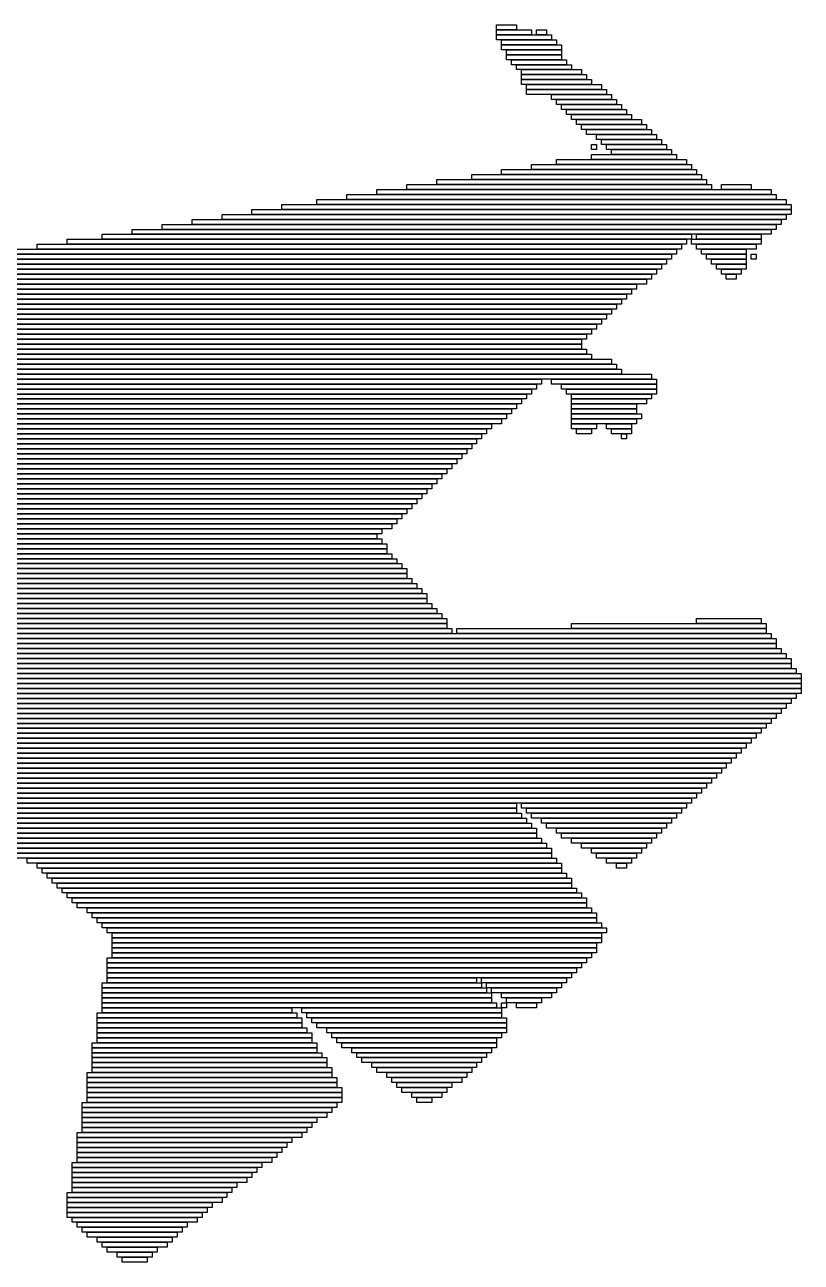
# Model space of a CAD drawing. Extents: x 348 to 675, y 361 to 663.
# Drawn here: x 519.5 to 675, y 361 to 609 of the extents above; entities that cross this region are included whole.
import ezdxf

# ---------------------------------------------------------------- set-up
doc = ezdxf.new("R2010")
doc.units = 0

msp = doc.modelspace()

# ---------------------------------------------------------------- linework, layer by layer
for p, q in [((614, 609), (618, 609)), ((614, 608), (614, 609)), ((618, 608), (614, 608)), ((614, 608), (621, 608)), ((614, 607), (614, 608)), ((618, 609), (618, 608)), ((621, 608), (621, 607)), ((622, 608), (624, 608)), ((622, 607), (622, 608)), ((624, 608), (624, 607)), ((621, 607), (614, 607)), ((614, 607), (625, 607)), ((614, 606), (614, 607)), ((625, 606), (614, 606)), ((615, 606), (626, 606)), ((615, 605), (615, 606)), ((624, 607), (622, 607)), ((625, 607), (625, 606)), ((626, 606), (626, 605)), ((626, 605), (615, 605)), ((615, 605), (627, 605)), ((615, 604), (615, 605)), ((627, 604), (615, 604)), ((616, 604), (627, 604)), ((616, 603), (616, 604)), ((627, 603), (616, 603)), ((616, 603), (627, 603)), ((616, 602), (616, 603)), ((627, 605), (627, 604)), ((627, 604), (627, 603)), ((627, 603), (627, 602)), ((627, 602), (616, 602)), ((617, 602), (628, 602)), ((617, 601), (617, 602)), ((628, 601), (617, 601)), ((618, 601), (629, 601)), ((618, 600), (618, 601)), ((628, 602), (628, 601)), ((629, 601), (629, 600)), ((629, 600), (618, 600)), ((619, 600), (631, 600)), ((619, 599), (619, 600)), ((631, 599), (619, 599)), ((619, 599), (632, 599)), ((619, 598), (619, 599)), ((632, 598), (619, 598)), ((619, 598), (633, 598)), ((619, 597), (619, 598)), ((631, 600), (631, 599)), ((632, 599), (632, 598)), ((633, 598), (633, 597)), ((633, 597), (619, 597)), ((620, 597), (635, 597)), ((620, 596), (620, 597)), ((635, 596), (620, 596)), ((620, 596), (636, 596)), ((620, 595), (620, 596)), ((635, 597), (635, 596)), ((636, 596), (636, 595)), ((636, 595), (620, 595)), ((625, 595), (637, 595)), ((625, 594), (625, 595)), ((637, 594), (625, 594)), ((626, 594), (638, 594)), ((626, 593), (626, 594)), ((638, 593), (626, 593)), ((627, 593), (639, 593)), ((627, 592), (627, 593)), ((637, 595), (637, 594)), ((638, 594), (638, 593)), ((639, 593), (639, 592)), ((639, 592), (627, 592)), ((628, 592), (640, 592)), ((628, 591), (628, 592)), ((640, 591), (628, 591)), ((629, 591), (641, 591)), ((629, 590), (629, 591)), ((640, 592), (640, 591)), ((641, 591), (641, 590)), ((641, 590), (629, 590)), ((630, 590), (643, 590)), ((630, 589), (630, 590)), ((643, 589), (630, 589)), ((631, 589), (644, 589)), ((631, 588), (631, 589)), ((644, 588), (631, 588)), ((632, 588), (645, 588)), ((632, 587), (632, 588)), ((643, 590), (643, 589)), ((644, 589), (644, 588)), ((645, 588), (645, 587)), ((645, 587), (632, 587)), ((634, 587), (646, 587)), ((634, 586), (634, 587)), ((646, 586), (634, 586)), ((635, 586), (647, 586)), ((635, 585), (635, 586)), ((646, 587), (646, 586)), ((647, 586), (647, 585)), ((633, 585), (634, 585)), ((633, 584), (633, 585)), ((634, 584), (633, 584)), ((633, 583), (650, 583)), ((633, 582), (633, 583)), ((634, 585), (634, 584)), ((647, 585), (635, 585)), ((636, 585), (648, 585)), ((636, 584), (636, 585)), ((648, 584), (636, 584)), ((637, 584), (649, 584)), ((637, 583), (637, 584)), ((649, 583), (637, 583)), ((648, 585), (648, 584)), ((649, 584), (649, 583)), ((650, 583), (650, 582)), ((621, 581), (653, 581)), ((621, 580), (621, 581)), ((626, 582), (652, 582)), ((626, 581), (626, 582)), ((652, 581), (626, 581)), ((650, 582), (633, 582)), ((652, 582), (652, 581)), ((653, 581), (653, 580)), ((602, 578), (656, 578)), ((602, 577), (602, 578)), ((609, 579), (655, 579)), ((609, 578), (609, 579)), ((655, 578), (609, 578)), ((615, 580), (654, 580)), ((615, 579), (615, 580)), ((654, 579), (615, 579)), ((653, 580), (621, 580)), ((654, 580), (654, 579)), ((655, 579), (655, 578)), ((656, 578), (656, 577)), ((590, 576), (669, 576)), ((590, 575), (590, 576)), ((596, 577), (657, 577)), ((596, 576), (596, 577)), ((657, 576), (596, 576)), ((656, 577), (602, 577)), ((657, 577), (657, 576)), ((659, 577), (665, 577)), ((659, 576), (659, 577)), ((665, 576), (659, 576)), ((665, 577), (665, 576)), ((669, 576), (669, 575)), ((571, 573), (673, 573)), ((571, 572), (571, 573)), ((578, 574), (672, 574)), ((578, 573), (578, 574)), ((672, 573), (578, 573)), ((584, 575), (670, 575)), ((584, 574), (584, 575)), ((670, 574), (584, 574)), ((669, 575), (590, 575)), ((670, 575), (670, 574)), ((672, 574), (672, 573)), ((673, 573), (673, 572)), ((559, 571), (672, 571)), ((559, 570), (559, 571)), ((565, 572), (673, 572)), ((565, 571), (565, 572)), ((673, 571), (565, 571)), ((673, 572), (571, 572)), ((672, 571), (672, 570)), ((673, 572), (673, 571)), ((541, 568), (669, 568)), ((541, 567), (541, 568)), ((547, 569), (670, 569)), ((547, 568), (547, 569)), ((670, 568), (547, 568)), ((553, 570), (671, 570)), ((553, 569), (553, 570)), ((671, 569), (553, 569)), ((672, 570), (559, 570)), ((669, 568), (669, 567)), ((670, 569), (670, 568)), ((671, 570), (671, 569)), ((528, 566), (652, 566)), ((528, 565), (528, 566)), ((535, 567), (653, 567)), ((535, 566), (535, 567)), ((653, 566), (535, 566)), ((669, 567), (541, 567)), ((652, 566), (652, 565)), ((653, 567), (653, 566)), ((653, 566), (667, 566)), ((653, 565), (653, 566)), ((654, 567), (667, 567)), ((654, 566), (654, 567)), ((667, 566), (654, 566)), ((667, 567), (667, 566)), ((667, 566), (667, 565)), ((421, 564), (650, 564)), ((650, 563), (421, 563)), ((422, 563), (649, 563)), ((522, 565), (651, 565)), ((522, 564), (522, 565)), ((651, 564), (522, 564)), ((652, 565), (528, 565)), ((649, 563), (649, 562)), ((650, 564), (650, 563)), ((651, 565), (651, 564)), ((667, 565), (653, 565)), ((654, 565), (666, 565)), ((654, 564), (654, 565)), ((666, 564), (654, 564)), ((655, 564), (664, 564)), ((655, 563), (655, 564)), ((664, 563), (655, 563)), ((656, 563), (664, 563)), ((656, 562), (656, 563)), ((664, 564), (664, 563)), ((664, 563), (664, 562)), ((665, 563), (666, 563)), ((665, 562), (665, 563)), ((666, 565), (666, 564)), ((666, 563), (666, 562)), ((649, 562), (422, 562)), ((423, 562), (648, 562)), ((648, 561), (423, 561)), ((423, 561), (647, 561)), ((647, 561), (647, 560)), ((648, 562), (648, 561)), ((664, 562), (656, 562)), ((657, 562), (664, 562)), ((657, 561), (657, 562)), ((664, 561), (657, 561)), ((658, 561), (664, 561)), ((658, 560), (658, 561)), ((664, 562), (664, 561)), ((664, 561), (664, 560)), ((666, 562), (665, 562)), ((647, 560), (423, 560)), ((424, 560), (646, 560)), ((646, 559), (424, 559)), ((425, 559), (645, 559)), ((645, 558), (425, 558)), ((426, 558), (644, 558)), ((644, 558), (644, 557)), ((645, 559), (645, 558)), ((646, 560), (646, 559)), ((664, 560), (658, 560)), ((659, 560), (663, 560)), ((659, 559), (659, 560)), ((663, 559), (659, 559)), ((660, 559), (662, 559)), ((660, 558), (660, 559)), ((662, 558), (660, 558)), ((662, 559), (662, 558)), ((663, 560), (663, 559)), ((644, 557), (426, 557)), ((426, 557), (642, 557)), ((642, 556), (426, 556)), ((427, 556), (641, 556)), ((641, 556), (641, 555)), ((642, 557), (642, 556)), ((641, 555), (427, 555)), ((428, 555), (640, 555)), ((640, 554), (428, 554)), ((429, 554), (639, 554)), ((639, 554), (639, 553)), ((640, 555), (640, 554)), ((639, 553), (429, 553)), ((429, 553), (638, 553)), ((638, 552), (429, 552)), ((430, 552), (637, 552)), ((637, 551), (430, 551)), ((431, 551), (636, 551)), ((636, 551), (636, 550)), ((637, 552), (637, 551)), ((638, 553), (638, 552)), ((636, 550), (431, 550)), ((431, 550), (635, 550)), ((635, 549), (431, 549)), ((432, 549), (634, 549)), ((634, 549), (634, 548)), ((635, 550), (635, 549)), ((634, 548), (432, 548)), ((433, 548), (633, 548)), ((633, 547), (433, 547)), ((433, 547), (632, 547)), ((632, 546), (433, 546)), ((434, 546), (631, 546)), ((631, 546), (631, 545)), ((632, 547), (632, 546)), ((633, 548), (633, 547)), ((631, 545), (434, 545)), ((435, 545), (631, 545)), ((631, 544), (435, 544)), ((435, 544), (632, 544)), ((631, 545), (631, 544)), ((632, 544), (632, 543)), ((632, 543), (435, 543)), ((436, 543), (633, 543)), ((633, 542), (436, 542)), ((437, 542), (637, 542)), ((637, 541), (437, 541)), ((438, 541), (638, 541)), ((633, 543), (633, 542)), ((637, 542), (637, 541)), ((638, 541), (638, 540)), ((638, 540), (438, 540)), ((438, 540), (639, 540)), ((639, 539), (438, 539)), ((439, 539), (645, 539)), ((639, 540), (639, 539)), ((645, 539), (645, 538)), ((645, 538), (439, 538)), ((439, 538), (623, 538)), ((623, 537), (439, 537)), ((440, 537), (622, 537)), ((622, 536), (440, 536)), ((441, 536), (621, 536)), ((621, 536), (621, 535)), ((622, 537), (622, 536)), ((623, 538), (623, 537)), ((625, 538), (646, 538)), ((625, 537), (625, 538)), ((646, 537), (625, 537)), ((627, 537), (646, 537)), ((627, 536), (627, 537)), ((646, 536), (627, 536)), ((628, 536), (646, 536)), ((628, 535), (628, 536)), ((646, 538), (646, 537)), ((646, 537), (646, 536)), ((646, 536), (646, 535)), ((621, 535), (441, 535)), ((441, 535), (620, 535)), ((620, 534), (441, 534)), ((442, 534), (619, 534)), ((619, 534), (619, 533)), ((620, 535), (620, 534)), ((646, 535), (628, 535)), ((629, 535), (645, 535)), ((629, 534), (629, 535)), ((645, 534), (629, 534)), ((629, 534), (644, 534)), ((629, 533), (629, 534)), ((644, 534), (644, 533)), ((645, 535), (645, 534)), ((619, 533), (442, 533)), ((442, 533), (618, 533)), ((618, 532), (442, 532)), ((443, 532), (617, 532)), ((617, 531), (443, 531)), ((444, 531), (616, 531)), ((616, 531), (616, 530)), ((617, 532), (617, 531)), ((618, 533), (618, 532)), ((644, 533), (629, 533)), ((629, 533), (642, 533)), ((629, 532), (629, 533)), ((642, 532), (629, 532)), ((629, 532), (642, 532)), ((629, 531), (629, 532)), ((642, 531), (629, 531)), ((629, 531), (643, 531)), ((629, 530), (629, 531)), ((642, 533), (642, 532)), ((642, 532), (642, 531)), ((643, 531), (643, 530)), ((616, 530), (444, 530)), ((444, 530), (615, 530)), ((615, 529), (444, 529)), ((445, 529), (613, 529)), ((613, 529), (613, 528)), ((615, 530), (615, 529)), ((643, 530), (629, 530)), ((629, 530), (642, 530)), ((629, 529), (629, 530)), ((642, 529), (629, 529)), ((629, 529), (634, 529)), ((629, 528), (629, 529)), ((634, 529), (634, 528)), ((636, 529), (641, 529)), ((636, 528), (636, 529)), ((641, 529), (641, 528)), ((642, 530), (642, 529)), ((613, 528), (445, 528)), ((445, 528), (612, 528)), ((612, 527), (445, 527)), ((446, 527), (611, 527)), ((611, 526), (446, 526)), ((447, 526), (610, 526)), ((610, 526), (610, 525)), ((611, 527), (611, 526)), ((612, 528), (612, 527)), ((634, 528), (629, 528)), ((630, 528), (633, 528)), ((630, 527), (630, 528)), ((633, 527), (630, 527)), ((633, 528), (633, 527)), ((641, 528), (636, 528)), ((637, 528), (641, 528)), ((637, 527), (637, 528)), ((641, 527), (637, 527)), ((639, 527), (640, 527)), ((639, 526), (639, 527)), ((640, 526), (639, 526)), ((640, 527), (640, 526)), ((641, 528), (641, 527)), ((610, 525), (447, 525)), ((447, 525), (609, 525)), ((609, 524), (447, 524)), ((448, 524), (608, 524)), ((608, 524), (608, 523)), ((609, 525), (609, 524)), ((608, 523), (448, 523)), ((448, 523), (607, 523)), ((607, 522), (448, 522)), ((449, 522), (606, 522)), ((606, 521), (449, 521)), ((449, 521), (605, 521)), ((605, 521), (605, 520)), ((606, 522), (606, 521)), ((607, 523), (607, 522)), ((605, 520), (449, 520)), ((450, 520), (604, 520)), ((604, 519), (450, 519)), ((450, 519), (603, 519)), ((603, 519), (603, 518)), ((604, 520), (604, 519)), ((603, 518), (450, 518)), ((451, 518), (602, 518)), ((602, 517), (451, 517)), ((452, 517), (601, 517)), ((601, 516), (452, 516)), ((453, 516), (600, 516)), ((600, 516), (600, 515)), ((601, 517), (601, 516)), ((602, 518), (602, 517)), ((600, 515), (453, 515)), ((454, 515), (599, 515)), ((599, 514), (454, 514)), ((454, 514), (598, 514)), ((598, 514), (598, 513)), ((599, 515), (599, 514)), ((598, 513), (454, 513)), ((455, 513), (597, 513)), ((597, 512), (455, 512)), ((456, 512), (596, 512)), ((596, 511), (456, 511)), ((457, 511), (595, 511)), ((595, 511), (595, 510)), ((596, 512), (596, 511)), ((597, 513), (597, 512)), ((595, 510), (457, 510)), ((457, 510), (594, 510)), ((594, 509), (457, 509)), ((457, 509), (593, 509)), ((593, 509), (593, 508)), ((594, 510), (594, 509)), ((456, 508), (591, 508)), ((591, 507), (456, 507)), ((456, 507), (590, 507)), ((590, 506), (456, 506)), ((456, 506), (591, 506)), ((593, 508), (457, 508)), ((590, 507), (590, 506)), ((591, 508), (591, 507)), ((591, 506), (591, 505)), ((455, 504), (592, 504)), ((591, 505), (456, 505)), ((456, 505), (592, 505)), ((592, 504), (456, 504)), ((592, 505), (592, 504)), ((592, 504), (592, 503)), ((454, 501), (595, 501)), ((592, 503), (455, 503)), ((455, 503), (593, 503)), ((593, 502), (455, 502)), ((455, 502), (594, 502)), ((594, 501), (455, 501)), ((593, 503), (593, 502)), ((594, 502), (594, 501)), ((595, 501), (595, 500)), ((595, 500), (454, 500)), ((454, 500), (596, 500)), ((596, 499), (454, 499)), ((454, 499), (596, 499)), ((596, 500), (596, 499)), ((596, 499), (596, 498)), ((453, 496), (599, 496)), ((596, 498), (454, 498)), ((454, 498), (597, 498)), ((597, 497), (454, 497)), ((454, 497), (598, 497)), ((598, 496), (454, 496)), ((597, 498), (597, 497)), ((598, 497), (598, 496)), ((599, 496), (599, 495)), ((599, 495), (453, 495)), ((453, 495), (600, 495)), ((600, 494), (453, 494)), ((453, 494), (600, 494)), ((600, 495), (600, 494)), ((600, 494), (600, 493)), ((452, 492), (602, 492)), ((600, 493), (453, 493)), ((453, 493), (601, 493)), ((601, 492), (453, 492)), ((601, 493), (601, 492)), ((602, 492), (602, 491)), ((602, 491), (452, 491)), ((452, 491), (603, 491)), ((603, 490), (452, 490)), ((452, 490), (604, 490)), ((604, 489), (452, 489)), ((452, 489), (604, 489)), ((603, 491), (603, 490)), ((604, 490), (604, 489)), ((604, 489), (604, 488)), ((629, 489), (668, 489)), ((629, 488), (629, 489)), ((654, 490), (667, 490)), ((654, 489), (654, 490)), ((667, 489), (654, 489)), ((667, 490), (667, 489)), ((668, 489), (668, 488)), ((451, 488), (605, 488)), ((605, 487), (451, 487)), ((451, 487), (669, 487)), ((604, 488), (452, 488)), ((605, 488), (605, 487)), ((606, 488), (668, 488)), ((606, 487), (606, 488)), ((668, 487), (606, 487)), ((668, 488), (629, 488)), ((668, 488), (668, 487)), ((669, 487), (669, 486)), ((450, 484), (671, 484)), ((669, 486), (451, 486)), ((451, 486), (670, 486)), ((670, 485), (451, 485)), ((451, 485), (670, 485)), ((670, 484), (451, 484)), ((670, 486), (670, 485)), ((670, 485), (670, 484)), ((671, 484), (671, 483)), ((671, 483), (450, 483)), ((450, 483), (672, 483)), ((672, 482), (450, 482)), ((450, 482), (673, 482)), ((672, 483), (672, 482)), ((673, 482), (673, 481)), ((449, 480), (674, 480)), ((674, 479), (449, 479)), ((449, 479), (675, 479)), ((673, 481), (450, 481)), ((450, 481), (673, 481)), ((673, 480), (450, 480)), ((673, 481), (673, 480)), ((674, 480), (674, 479)), ((675, 479), (675, 478)), ((675, 478), (449, 478)), ((449, 478), (675, 478)), ((675, 477), (449, 477)), ((449, 477), (675, 477)), ((675, 478), (675, 477)), ((675, 477), (675, 476)), ((448, 476), (675, 476)), ((675, 475), (448, 475)), ((448, 475), (674, 475)), ((674, 474), (448, 474)), ((448, 474), (673, 474)), ((675, 476), (449, 476)), ((673, 474), (673, 473)), ((674, 475), (674, 474)), ((675, 476), (675, 475)), ((447, 472), (671, 472)), ((673, 473), (448, 473)), ((448, 473), (672, 473)), ((672, 472), (448, 472)), ((671, 472), (671, 471)), ((672, 473), (672, 472)), ((671, 471), (447, 471)), ((447, 471), (670, 471)), ((670, 470), (447, 470)), ((447, 470), (669, 470)), ((669, 469), (447, 469)), ((447, 469), (668, 469)), ((668, 469), (668, 468)), ((669, 470), (669, 469)), ((670, 471), (670, 470)), ((446, 468), (667, 468)), ((667, 467), (446, 467)), ((446, 467), (666, 467)), ((668, 468), (447, 468)), ((666, 467), (666, 466)), ((667, 468), (667, 467)), ((445, 464), (663, 464)), ((666, 466), (446, 466)), ((446, 466), (665, 466)), ((665, 465), (446, 465)), ((446, 465), (664, 465)), ((664, 464), (446, 464)), ((663, 464), (663, 463)), ((664, 465), (664, 464)), ((665, 466), (665, 465)), ((663, 463), (445, 463)), ((445, 463), (662, 463)), ((662, 462), (445, 462)), ((445, 462), (661, 462)), ((661, 462), (661, 461)), ((662, 463), (662, 462)), ((444, 460), (659, 460)), ((659, 459), (444, 459)), ((444, 459), (658, 459)), ((661, 461), (445, 461)), ((445, 461), (660, 461)), ((660, 460), (445, 460)), ((658, 459), (658, 458)), ((659, 460), (659, 459)), ((660, 461), (660, 460)), ((658, 458), (444, 458)), ((444, 458), (657, 458)), ((657, 457), (444, 457)), ((444, 457), (656, 457)), ((656, 457), (656, 456)), ((657, 458), (657, 457)), ((443, 456), (655, 456)), ((655, 455), (443, 455)), ((443, 455), (654, 455)), ((654, 454), (443, 454)), ((443, 454), (653, 454)), ((656, 456), (444, 456)), ((653, 454), (653, 453)), ((654, 455), (654, 454)), ((655, 456), (655, 455)), ((442, 452), (618, 452)), ((653, 453), (443, 453)), ((443, 453), (618, 453)), ((618, 452), (443, 452)), ((618, 453), (618, 452)), ((618, 452), (618, 451)), ((619, 453), (652, 453)), ((619, 452), (619, 453)), ((652, 452), (619, 452)), ((620, 452), (651, 452)), ((620, 451), (620, 452)), ((651, 452), (651, 451)), ((652, 453), (652, 452)), ((618, 451), (442, 451)), ((442, 451), (619, 451)), ((619, 450), (442, 450)), ((442, 450), (620, 450)), ((620, 449), (442, 449)), ((442, 449), (621, 449)), ((619, 451), (619, 450)), ((651, 451), (620, 451)), ((620, 450), (620, 449)), ((621, 451), (650, 451)), ((621, 450), (621, 451)), ((650, 450), (621, 450)), ((621, 449), (621, 448)), ((623, 450), (649, 450)), ((623, 449), (623, 450)), ((649, 449), (623, 449)), ((624, 449), (648, 449)), ((624, 448), (624, 449)), ((648, 449), (648, 448)), ((649, 450), (649, 449)), ((650, 451), (650, 450)), ((441, 448), (622, 448)), ((622, 447), (441, 447)), ((441, 447), (622, 447)), ((621, 448), (442, 448)), ((622, 448), (622, 447)), ((622, 447), (622, 446)), ((648, 448), (624, 448)), ((626, 448), (647, 448)), ((626, 447), (626, 448)), ((647, 447), (626, 447)), ((627, 447), (646, 447)), ((627, 446), (627, 447)), ((646, 447), (646, 446)), ((647, 448), (647, 447)), ((440, 444), (625, 444)), ((622, 446), (441, 446)), ((441, 446), (623, 446)), ((623, 445), (441, 445)), ((441, 445), (624, 445)), ((624, 444), (441, 444)), ((623, 446), (623, 445)), ((624, 445), (624, 444)), ((625, 444), (625, 443)), ((646, 446), (627, 446)), ((629, 446), (645, 446)), ((629, 445), (629, 446)), ((645, 445), (629, 445)), ((631, 445), (644, 445)), ((631, 444), (631, 445)), ((644, 444), (631, 444)), ((633, 444), (643, 444)), ((633, 443), (633, 444)), ((643, 444), (643, 443)), ((644, 445), (644, 444)), ((645, 446), (645, 445)), ((625, 443), (440, 443)), ((440, 443), (625, 443)), ((625, 442), (440, 442)), ((520, 442), (626, 442)), ((520, 441), (520, 442)), ((625, 443), (625, 442)), ((626, 442), (626, 441)), ((643, 443), (633, 443)), ((634, 443), (642, 443)), ((634, 442), (634, 443)), ((642, 442), (634, 442)), ((636, 442), (641, 442)), ((636, 441), (636, 442)), ((641, 442), (641, 441)), ((642, 443), (642, 442)), ((626, 441), (520, 441)), ((522, 441), (627, 441)), ((522, 440), (522, 441)), ((627, 440), (522, 440)), ((523, 440), (627, 440)), ((523, 439), (523, 440)), ((627, 439), (523, 439)), ((524, 439), (628, 439)), ((524, 438), (524, 439)), ((627, 441), (627, 440)), ((627, 440), (627, 439)), ((628, 439), (628, 438)), ((641, 441), (636, 441)), ((638, 441), (640, 441)), ((638, 440), (638, 441)), ((640, 440), (638, 440)), ((640, 441), (640, 440)), ((628, 438), (524, 438)), ((525, 438), (629, 438)), ((525, 437), (525, 438)), ((629, 437), (525, 437)), ((526, 437), (629, 437)), ((526, 436), (526, 437)), ((629, 438), (629, 437)), ((629, 437), (629, 436)), ((629, 436), (526, 436)), ((527, 436), (630, 436)), ((527, 435), (527, 436)), ((630, 435), (527, 435)), ((528, 435), (631, 435)), ((528, 434), (528, 435)), ((631, 434), (528, 434)), ((529, 434), (632, 434)), ((529, 433), (529, 434)), ((630, 436), (630, 435)), ((631, 435), (631, 434)), ((632, 434), (632, 433)), ((632, 433), (529, 433)), ((530, 433), (632, 433)), ((530, 432), (530, 433)), ((632, 432), (530, 432)), ((532, 432), (633, 432)), ((532, 431), (532, 432)), ((632, 433), (632, 432)), ((633, 432), (633, 431)), ((633, 431), (532, 431)), ((533, 431), (634, 431)), ((533, 430), (533, 431)), ((634, 430), (533, 430)), ((534, 430), (634, 430)), ((534, 429), (534, 430)), ((634, 431), (634, 430)), ((634, 430), (634, 429)), ((634, 429), (534, 429)), ((535, 429), (635, 429)), ((535, 428), (535, 429)), ((635, 428), (535, 428)), ((536, 428), (636, 428)), ((536, 427), (536, 428)), ((636, 427), (536, 427)), ((537, 427), (635, 427)), ((537, 426), (537, 427)), ((635, 429), (635, 428)), ((635, 427), (635, 426)), ((636, 428), (636, 427)), ((635, 426), (537, 426)), ((537, 426), (635, 426)), ((537, 425), (537, 426)), ((635, 425), (537, 425)), ((537, 425), (634, 425)), ((537, 424), (537, 425)), ((634, 425), (634, 424)), ((635, 426), (635, 425)), ((536, 422), (632, 422)), ((536, 421), (536, 422)), ((634, 424), (537, 424)), ((537, 424), (634, 424)), ((537, 423), (537, 424)), ((634, 423), (537, 423)), ((537, 423), (633, 423)), ((537, 422), (537, 423)), ((633, 422), (537, 422)), ((632, 422), (632, 421)), ((633, 423), (633, 422)), ((634, 424), (634, 423)), ((632, 421), (536, 421)), ((536, 421), (631, 421)), ((536, 420), (536, 421)), ((631, 420), (536, 420)), ((536, 420), (630, 420)), ((536, 419), (536, 420)), ((630, 420), (630, 419)), ((631, 421), (631, 420)), ((535, 417), (611, 417)), ((535, 416), (535, 417)), ((630, 419), (536, 419)), ((536, 419), (629, 419)), ((536, 418), (536, 419)), ((629, 418), (536, 418)), ((536, 418), (610, 418)), ((536, 417), (536, 418)), ((610, 417), (536, 417)), ((610, 418), (610, 417)), ((611, 418), (628, 418)), ((611, 417), (611, 418)), ((628, 417), (611, 417)), ((611, 417), (611, 416)), ((612, 417), (627, 417)), ((612, 416), (612, 417)), ((627, 417), (627, 416)), ((628, 418), (628, 417)), ((629, 419), (629, 418)), ((611, 416), (535, 416)), ((535, 416), (612, 416)), ((535, 415), (535, 416)), ((612, 415), (535, 415)), ((535, 415), (613, 415)), ((535, 414), (535, 415)), ((627, 416), (612, 416)), ((612, 416), (612, 415)), ((613, 416), (626, 416)), ((613, 415), (613, 416)), ((626, 415), (613, 415)), ((613, 415), (613, 414)), ((615, 415), (625, 415)), ((615, 414), (615, 415)), ((625, 415), (625, 414)), ((626, 416), (626, 415)), ((613, 414), (535, 414)), ((535, 414), (613, 414)), ((535, 413), (535, 414)), ((613, 413), (535, 413)), ((535, 413), (614, 413)), ((535, 412), (535, 413)), ((614, 412), (535, 412)), ((535, 412), (573, 412)), ((535, 411), (535, 412)), ((573, 412), (573, 411)), ((575, 412), (615, 412)), ((575, 411), (575, 412)), ((613, 414), (613, 413)), ((614, 413), (614, 412)), ((625, 414), (615, 414)), ((615, 413), (616, 413)), ((615, 412), (615, 413)), ((616, 412), (615, 412)), ((615, 412), (615, 411)), ((616, 414), (623, 414)), ((616, 413), (616, 414)), ((623, 413), (616, 413)), ((616, 413), (616, 412)), ((618, 413), (622, 413)), ((618, 412), (618, 413)), ((622, 412), (618, 412)), ((622, 413), (622, 412)), ((623, 414), (623, 413)), ((534, 411), (574, 411)), ((534, 410), (534, 411)), ((574, 410), (534, 410)), ((534, 410), (575, 410)), ((534, 409), (534, 410)), ((573, 411), (535, 411)), ((574, 411), (574, 410)), ((615, 411), (575, 411)), ((575, 410), (575, 409)), ((576, 411), (615, 411)), ((576, 410), (576, 411)), ((615, 410), (576, 410)), ((577, 410), (616, 410)), ((577, 409), (577, 410)), ((615, 411), (615, 410)), ((616, 410), (616, 409)), ((575, 409), (534, 409)), ((534, 409), (575, 409)), ((534, 408), (534, 409)), ((575, 408), (534, 408)), ((534, 408), (576, 408)), ((534, 407), (534, 408)), ((576, 407), (534, 407)), ((534, 407), (577, 407)), ((534, 406), (534, 407)), ((575, 409), (575, 408)), ((576, 408), (576, 407)), ((616, 409), (577, 409)), ((577, 407), (577, 406)), ((578, 409), (616, 409)), ((578, 408), (578, 409)), ((616, 408), (578, 408)), ((580, 408), (616, 408)), ((580, 407), (580, 408)), ((616, 407), (580, 407)), ((581, 407), (615, 407)), ((581, 406), (581, 407)), ((615, 407), (615, 406)), ((616, 409), (616, 408)), ((616, 408), (616, 407)), ((533, 405), (578, 405)), ((533, 404), (533, 405)), ((577, 406), (534, 406)), ((534, 406), (577, 406)), ((534, 405), (534, 406)), ((577, 405), (534, 405)), ((577, 406), (577, 405)), ((578, 405), (578, 404)), ((615, 406), (581, 406)), ((582, 406), (614, 406)), ((582, 405), (582, 406)), ((614, 405), (582, 405)), ((583, 405), (614, 405)), ((583, 404), (583, 405)), ((614, 406), (614, 405)), ((614, 405), (614, 404)), ((578, 404), (533, 404)), ((533, 404), (578, 404)), ((533, 403), (533, 404)), ((578, 403), (533, 403)), ((533, 403), (579, 403)), ((533, 402), (533, 403)), ((579, 402), (533, 402)), ((533, 402), (580, 402)), ((533, 401), (533, 402)), ((578, 404), (578, 403)), ((579, 403), (579, 402)), ((580, 402), (580, 401)), ((614, 404), (583, 404)), ((585, 404), (613, 404)), ((585, 403), (585, 404)), ((613, 403), (585, 403)), ((586, 403), (612, 403)), ((586, 402), (586, 403)), ((612, 402), (586, 402)), ((587, 402), (611, 402)), ((587, 401), (587, 402)), ((611, 402), (611, 401)), ((612, 403), (612, 402)), ((613, 404), (613, 403)), ((580, 401), (533, 401)), ((533, 401), (580, 401)), ((533, 400), (533, 401)), ((580, 400), (533, 400)), ((533, 400), (581, 400)), ((533, 399), (533, 400)), ((580, 401), (580, 400)), ((581, 400), (581, 399)), ((611, 401), (587, 401)), ((589, 401), (610, 401)), ((589, 400), (589, 401)), ((610, 400), (589, 400)), ((590, 400), (609, 400)), ((590, 399), (590, 400)), ((609, 400), (609, 399)), ((610, 401), (610, 400)), ((532, 399), (581, 399)), ((532, 398), (532, 399)), ((581, 398), (532, 398)), ((532, 398), (582, 398)), ((532, 397), (532, 398)), ((582, 397), (532, 397)), ((532, 397), (582, 397)), ((532, 396), (532, 397)), ((581, 399), (533, 399)), ((581, 399), (581, 398)), ((582, 398), (582, 397)), ((582, 397), (582, 396)), ((609, 399), (590, 399)), ((592, 399), (608, 399)), ((592, 398), (592, 399)), ((608, 398), (592, 398)), ((593, 398), (607, 398)), ((593, 397), (593, 398)), ((607, 397), (593, 397)), ((594, 397), (605, 397)), ((594, 396), (594, 397)), ((605, 397), (605, 396)), ((607, 398), (607, 397)), ((608, 399), (608, 398)), ((582, 396), (532, 396)), ((532, 396), (583, 396)), ((532, 395), (532, 396)), ((583, 395), (532, 395)), ((532, 395), (583, 395)), ((532, 394), (532, 395)), ((583, 396), (583, 395)), ((583, 395), (583, 394)), ((605, 396), (594, 396)), ((595, 396), (604, 396)), ((595, 395), (595, 396)), ((604, 395), (595, 395)), ((597, 395), (603, 395)), ((597, 394), (597, 395)), ((603, 395), (603, 394)), ((604, 396), (604, 395)), ((531, 393), (582, 393)), ((531, 392), (531, 393)), ((582, 392), (531, 392)), ((531, 392), (581, 392)), ((531, 391), (531, 392)), ((583, 394), (532, 394)), ((532, 394), (583, 394)), ((532, 393), (532, 394)), ((583, 393), (532, 393)), ((581, 392), (581, 391)), ((582, 393), (582, 392)), ((583, 394), (583, 393)), ((603, 394), (597, 394)), ((598, 394), (601, 394)), ((598, 393), (598, 394)), ((601, 393), (598, 393)), ((601, 394), (601, 393)), ((581, 391), (531, 391)), ((531, 391), (580, 391)), ((531, 390), (531, 391)), ((580, 390), (531, 390)), ((531, 390), (578, 390)), ((531, 389), (531, 390)), ((578, 390), (578, 389)), ((580, 391), (580, 390)), ((530, 387), (575, 387)), ((530, 386), (530, 387)), ((578, 389), (531, 389)), ((531, 389), (577, 389)), ((531, 388), (531, 389)), ((577, 388), (531, 388)), ((531, 388), (576, 388)), ((531, 387), (531, 388)), ((576, 387), (531, 387)), ((575, 387), (575, 386)), ((576, 388), (576, 387)), ((577, 389), (577, 388)), ((575, 386), (530, 386)), ((530, 386), (573, 386)), ((530, 385), (530, 386)), ((573, 385), (530, 385)), ((530, 385), (572, 385)), ((530, 384), (530, 385)), ((572, 385), (572, 384)), ((573, 386), (573, 385)), ((572, 384), (530, 384)), ((530, 384), (571, 384)), ((530, 383), (530, 384)), ((571, 383), (530, 383)), ((530, 383), (570, 383)), ((530, 382), (530, 383)), ((570, 382), (530, 382)), ((530, 382), (569, 382)), ((530, 381), (530, 382)), ((569, 382), (569, 381)), ((570, 383), (570, 382)), ((571, 384), (571, 383)), ((529, 381), (567, 381)), ((529, 380), (529, 381)), ((567, 380), (529, 380)), ((529, 380), (566, 380)), ((529, 379), (529, 380)), ((569, 381), (530, 381)), ((566, 380), (566, 379)), ((567, 381), (567, 380)), ((566, 379), (529, 379)), ((529, 379), (565, 379)), ((529, 378), (529, 379)), ((565, 378), (529, 378)), ((529, 378), (564, 378)), ((529, 377), (529, 378)), ((564, 377), (529, 377)), ((529, 377), (562, 377)), ((529, 376), (529, 377)), ((562, 377), (562, 376)), ((564, 378), (564, 377)), ((565, 379), (565, 378)), ((528, 375), (560, 375)), ((528, 374), (528, 375)), ((562, 376), (529, 376)), ((529, 376), (561, 376)), ((529, 375), (529, 376)), ((561, 375), (529, 375)), ((560, 375), (560, 374)), ((561, 376), (561, 375)), ((560, 374), (528, 374)), ((528, 374), (559, 374)), ((528, 373), (528, 374)), ((559, 373), (528, 373)), ((528, 373), (557, 373)), ((528, 372), (528, 373)), ((557, 372), (528, 372)), ((528, 372), (556, 372)), ((528, 371), (528, 372)), ((556, 372), (556, 371)), ((557, 373), (557, 372)), ((559, 374), (559, 373)), ((556, 371), (528, 371)), ((528, 371), (555, 371)), ((528, 370), (528, 371)), ((555, 370), (528, 370)), ((529, 370), (554, 370)), ((529, 369), (529, 370)), ((554, 370), (554, 369)), ((555, 371), (555, 370)), ((554, 369), (529, 369)), ((530, 369), (552, 369)), ((530, 368), (530, 369)), ((552, 368), (530, 368)), ((531, 368), (551, 368)), ((531, 367), (531, 368)), ((551, 368), (551, 367)), ((552, 369), (552, 368)), ((551, 367), (531, 367)), ((532, 367), (550, 367)), ((532, 366), (532, 367)), ((550, 366), (532, 366)), ((534, 366), (549, 366)), ((534, 365), (534, 366)), ((549, 365), (534, 365)), ((535, 365), (548, 365)), ((535, 364), (535, 365)), ((548, 365), (548, 364)), ((549, 366), (549, 365)), ((550, 367), (550, 366)), ((548, 364), (535, 364)), ((536, 364), (546, 364)), ((536, 363), (536, 364)), ((546, 363), (536, 363)), ((538, 363), (545, 363)), ((538, 362), (538, 363)), ((545, 363), (545, 362)), ((546, 364), (546, 363)), ((545, 362), (538, 362)), ((539, 362), (544, 362)), ((539, 361), (539, 362)), ((544, 361), (539, 361)), ((544, 362), (544, 361))]:
    msp.add_line(p, q)

doc.saveas('drawing.dxf')
